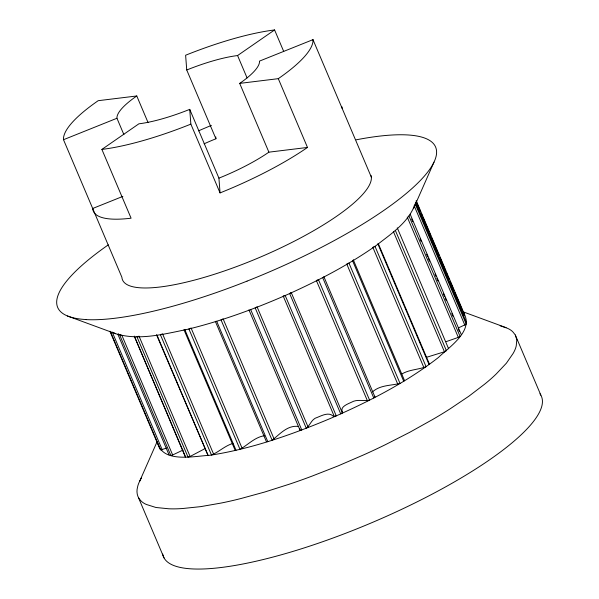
<?xml version="1.0" encoding="UTF-8"?>
<svg xmlns="http://www.w3.org/2000/svg" width="599" height="599" viewBox="0 0 599 599"><rect width="100%" height="100%" fill="white"/><g stroke="black" fill="none" stroke-linecap="round" stroke-linejoin="round"><path stroke-width="0.9" d="M299.635 428.674L300.032 430.247L301.769 429.947L250.674 309.586M342.291 412.846L291.204 292.484L289.646 293.54L340.734 413.902L342.291 412.846L342.493 411.94C339.528 406.826 348.019 403.898 351.471 402.236C357.221 398.822 363.735 401.51 369.598 400.117L318.503 279.755L316.354 280.467L367.442 400.836M67.455 315.987L115.674 333.725C138.968 340.794 163.759 334.115 186.888 329.472C221.42 321.086 254.934 308.867 287.43 294.543C318.421 280.646 348.745 264.878 376.539 245.253C391.199 233.745 408.892 222.296 415.144 203.825L466.239 324.186L458.789 327.735M139.552 481.476L157.118 441.65M413.43 208.752L433.99 162.149M140.78 479.2L141.035 478.653M141.259 478.324L141.604 477.688M118.445 333.718L117.966 334.519L169.06 454.881M256.432 307.16L255.189 307.871L306.276 428.233C310.402 425.245 311.435 418.813 317.425 417.353C322.022 415.474 328.851 411.857 333.126 416.095L334.287 416.402L336.279 415.886L285.191 295.517L283.2 296.041L334.287 416.402M274.207 439.217L223.113 318.855L221.031 319.881L272.126 440.243C279.718 434.268 287.625 424.826 298.572 426.481M323.849 276.618L374.944 396.98L373.769 397.976L322.674 277.614M372.398 391.956C380.006 384.985 390.795 385.666 400.035 383.442L348.947 263.081L347.472 263.665M242.176 448.404L191.081 328.035L188.895 328.971L239.989 449.332C248.098 444.757 254.874 437.053 264.661 435.683M122.87 196.382L92.695 208.482A134.82 32.848 -23 0 0 131.084 218.193L101.89 149.413L138.893 123.813A77.039 18.771 -23 0 0 189.733 109.362L218.927 178.143L220.05 192.908A134.82 32.848 -23 0 0 307.489 147.444L278.295 78.664A134.82 32.848 -23 0 0 312.978 39.654L371.365 177.214M204.124 143.797A77.039 18.771 -23 0 1 215.932 138.773L186.738 69.993A77.039 18.771 -23 0 1 237.578 55.55L274.589 29.95L283.709 51.447M446.128 341.655L458.317 337.379L460.032 336.309L408.937 215.947M213.663 454.259L162.569 333.89L160.382 334.684L211.477 455.045C218.987 451.878 225.029 445.723 233.018 443.395M426.615 357.274L444.436 351.778L446.42 350.722L395.325 230.353M138.317 336.324L136.931 336.735L188.019 457.097L190.1 456.483L205.472 448.366M402.064 373.881C409.446 369.523 418.312 369.703 426.076 366.7L374.989 246.331L372.84 247.327L423.935 367.689M183.039 450.044L172.662 454.978L170.797 455.382L119.71 335.021L120.953 334.751M166.732 448.022L160.674 449.984L110.313 331.344M371.058 175.492A134.82 32.848 -23 0 1 252.493 260.378A134.82 32.848 -23 0 1 121.889 277.262L63.501 139.709L116.955 118.265A77.039 18.771 -23 0 1 136.774 95.975L148.088 122.63M312.978 39.654L259.517 61.098A77.039 18.771 -23 0 1 239.697 83.388L268.891 152.168L307.489 147.444M136.774 95.975L98.184 100.692A134.82 32.848 -23 0 0 63.501 139.709M239.697 83.388L278.295 78.664M500.143 325.766L507.383 328.274A164.366 40.043 -23 0 1 513.291 332.393L515.32 335.028L540.867 395.205M463.124 311.832L506.08 327.638M113.024 332.43L115.674 333.725M140.346 479.971A164.059 39.968 -23 0 0 137.56 487.069C136.25 491.614 137.044 497.005 140.533 500.375A164.366 40.043 -23 0 0 146.441 504.493L155.942 507.488L168.671 508.768A164.313 40.028 -23 0 0 182.8 508.499L200.65 506.642L220.889 503.093A164.268 40.021 -23 0 0 241.09 498.48L264.586 492.056L289.25 484.217A164.059 39.968 -23 0 0 312.438 475.965L338.001 465.955L363.331 455.015A164.366 40.043 -23 0 0 386.018 444.376L409.738 432.298L431.901 419.921A164.313 40.028 -23 0 0 450.583 408.525L468.86 396.224L484.464 384.303A164.268 40.021 -23 0 0 496.316 373.873L506.372 363.219L513.044 353.567A164.059 39.968 -23 0 0 516.263 345.698L516.802 339.73L515.32 335.028M374.48 396.343L374.944 396.98M448.351 348.206L448.591 348.73L397.257 227.845M416.185 200.62L464.727 314.969L463.783 315.905L415.609 202.417M416.148 201.376L420.528 211.694M421.262 213.416L422.355 215.992M423.089 217.714L428.921 231.469M429.655 233.191L430.748 235.766M431.482 237.489L437.315 251.243M438.049 252.958L439.142 255.541M439.876 257.263L445.708 271.018M446.442 272.732L447.535 275.315M448.269 277.038L449.362 279.613M450.089 281.335L454.102 290.792M454.836 292.507L455.929 295.09M456.663 296.812L462.495 310.567M463.229 312.281C475.007 330.296 449.407 346.791 438.386 357.513C405.486 383.075 368.003 402.041 329.952 418.641C291.301 434.874 251.31 448.913 209.747 455.315C195.207 455.914 163.497 463.356 158.076 443.852M415.392 202.447L466.479 322.809M414.149 205.712L464.876 325.22M410.18 214.217L461.275 334.579M411.648 219.069L412.741 221.652M420.041 238.844L421.134 241.427M426.608 254.32L427.701 256.896M428.435 258.618L429.528 261.201M435.001 274.095L436.094 276.671M436.828 278.393L437.921 280.968M443.395 293.869L444.488 296.445M445.222 298.167L446.315 300.743M451.788 313.644L452.881 316.22M458.355 329.121L459.455 331.696M407.223 217.018L458.317 337.379M393.348 231.409L444.436 351.778M346.739 263.957L397.833 384.318M237.578 55.55L247.065 77.9M189.733 109.362L190.856 124.128L220.05 192.908M257.053 306.8L308.148 427.162M248.944 309.878L300.032 430.247M216.688 321.244L267.783 441.613L266.398 441.673L215.303 321.304M116.955 118.265L123.888 134.603M157.005 335.163L208.1 455.525L156.504 334.751M139.005 336.121L190.1 456.483M185.383 456.468L134.288 336.106L185.398 457.089M121.934 335.477L172.662 454.978M112.23 332.033L162.232 449.819M109.909 331.24L159.911 449.025M138.504 497.747L164.051 557.924M215.79 136.931L215.932 138.773M186.738 69.993L185.615 55.235A134.82 32.848 -23 0 1 274.589 29.95M247.095 281.096A205.27 50.009 -23 0 0 436.596 152.064A205.337 50.024 -23 0 0 407.253 134.925A205.27 50.009 -23 0 0 356.195 139.814M86.039 319.544A205.27 50.009 -23 0 1 108.299 244.856M247.035 281.133A205.337 50.024 -23 0 1 85.927 319.596M539.969 393.813A205.285 50.009 -23 0 1 372.181 522.53A205.285 50.009 -23 0 1 162.688 554.06M268.891 152.168A77.039 18.771 -23 0 1 218.927 178.143M341.864 106.712A134.82 32.848 -23 0 1 342.171 108.434M198.554 130.837A134.82 32.848 -23 0 1 211.402 125.393M190.856 124.128A134.82 32.848 -23 0 1 101.89 149.413M378.239 243.464L377.991 244.19L429.079 364.551L429.333 363.833L378.239 243.464M353.358 260.003L352.624 260.879L403.719 381.241L404.445 380.365L353.358 260.003M184.934 329.914L183.968 329.735L235.055 450.104L236.028 450.283L184.934 329.914"/></g></svg>
